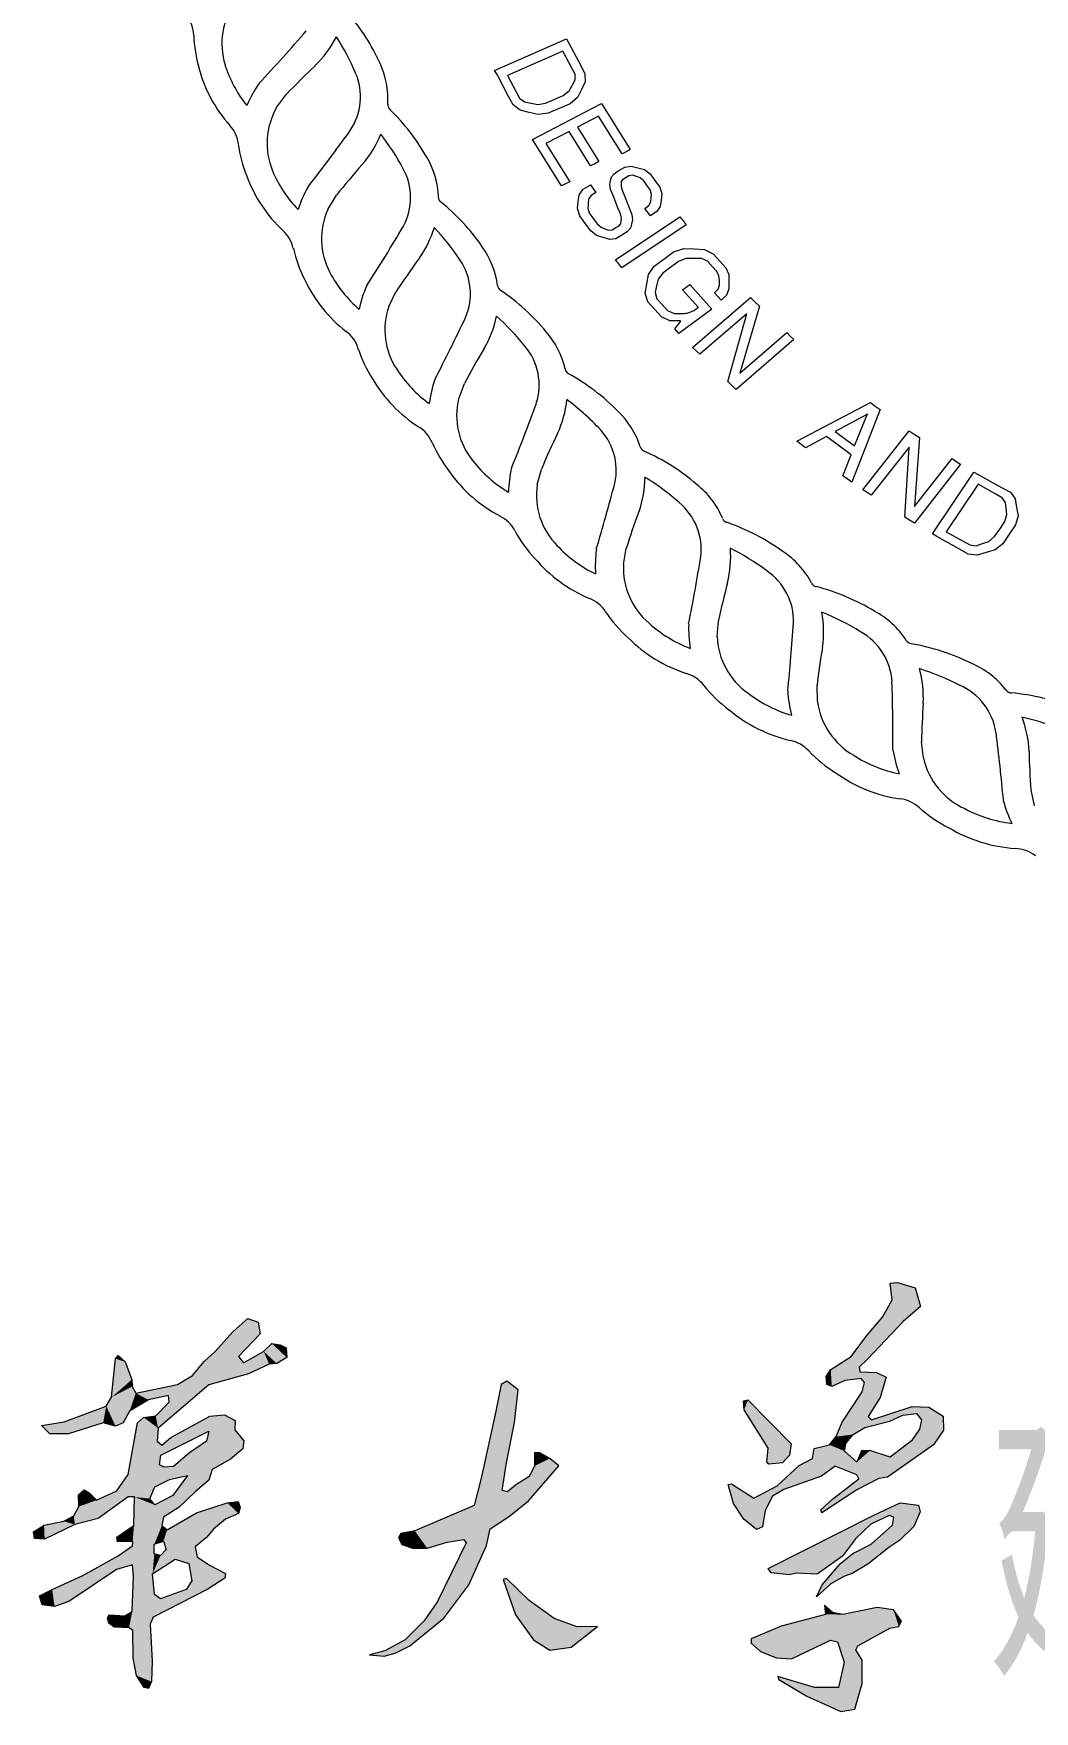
# Model space of a CAD drawing. Header units: millimetres. Extents: x 5 to 599, y 5 to 425.
# Drawn here: x 554.25 to 561.93, y 237.74 to 250.62 of the extents above; entities that cross this region are included whole.
import ezdxf

# ---------------------------------------------------------------- set-up
doc = ezdxf.new("R2010")
doc.units = ezdxf.units.MM
doc.linetypes.add('XKITLINE00', pattern=[0])
doc.layers.add('OtherObjectType', color=1, linetype='Continuous', lineweight=0)
doc.styles.add('SimHei', font='simhei.ttf')

# ---------------------------------------------------------------- blocks, each defined once
blk = doc.blocks.new('*A3')
at = {"layer": 'OtherObjectType'}
for points in [[(560.88, 241.03), (561.018, 240.99), (561.059, 240.845), (560.826, 241.025)], [(560.826, 241.025), (561.059, 240.845), (560.924, 240.73), (560.841, 240.896)], [(560.841, 240.896), (560.924, 240.73), (560.651, 240.441), (560.767, 240.764)], [(555.892, 240.755), (555.97, 240.726), (555.987, 240.635), (555.78, 240.655)], [(560.767, 240.764), (560.651, 240.441), (560.586, 240.38), (560.646, 240.622)], [(555.78, 240.655), (555.987, 240.635), (555.819, 240.461), (555.639, 240.498)], [(560.526, 240.461), (560.646, 240.622), (560.586, 240.38)], [(554.895, 240.47), (554.95, 240.421), (554.874, 240.445)], [(555.639, 240.498), (555.819, 240.461), (555.857, 240.412), (555.555, 240.423)], [(556.013, 240.501), (556.055, 240.403), (555.896, 240.33), (555.857, 240.412)], [(556.077, 240.561), (556.191, 240.453), (556.115, 240.407), (556.013, 240.501)], [(556.055, 240.403), (556.013, 240.501), (556.115, 240.407)], [(556.14, 240.552), (556.186, 240.528), (556.191, 240.453), (556.077, 240.561)], [(554.874, 240.445), (554.95, 240.421), (555.001, 240.285), (554.845, 240.149)], [(555.467, 240.315), (555.555, 240.423), (555.593, 240.244)], [(555.857, 240.412), (555.896, 240.33), (555.593, 240.244), (555.555, 240.423)], [(560.369, 240.361), (560.376, 240.232), (560.339, 240.246), (560.334, 240.308)], [(560.526, 240.461), (560.476, 240.278), (560.376, 240.232), (560.369, 240.361)], [(560.586, 240.38), (560.592, 240.343), (560.476, 240.278), (560.526, 240.461)], [(560.721, 240.339), (560.601, 240.293), (560.476, 240.278), (560.592, 240.343)], [(560.795, 240.303), (560.628, 240.263), (560.601, 240.293), (560.721, 240.339)], [(555.002, 240.231), (554.845, 240.149), (555.001, 240.285)], [(555.031, 240.18), (554.983, 240.042), (554.845, 240.149), (555.002, 240.231)], [(555.35, 240.246), (555.281, 240.162), (555.128, 240.129), (555.031, 240.18)], [(555.288, 240.111), (555.593, 240.244), (555.202, 239.911), (555.184, 240.006)], [(555.467, 240.315), (555.288, 240.111), (555.281, 240.162), (555.35, 240.246)], [(555.288, 240.111), (555.467, 240.315), (555.593, 240.244)], [(557.837, 240.248), (557.881, 240.272), (557.968, 240.205), (557.795, 240.041)], [(560.749, 240.147), (560.61, 240.191), (560.628, 240.263), (560.795, 240.303)], [(554.804, 240.081), (554.78, 239.952), (554.513, 239.868), (554.481, 239.961)], [(554.804, 240.081), (554.875, 239.928), (554.78, 239.952)], [(554.845, 240.149), (554.933, 239.952), (554.875, 239.928), (554.804, 240.081)], [(554.845, 240.149), (554.983, 240.042), (554.933, 239.952)], [(555.031, 240.18), (555.128, 240.129), (554.983, 240.042)], [(557.795, 240.041), (557.968, 240.205), (557.94, 239.955), (557.686, 239.537)], [(559.703, 240.051), (559.699, 240.121), (559.733, 240.13)], [(559.703, 240.051), (559.733, 240.13), (560.065, 239.79), (559.889, 239.759)], [(560.655, 240.001), (560.455, 239.957), (560.61, 240.191), (560.749, 240.147)], [(554.481, 239.961), (554.513, 239.868), (554.372, 239.868), (554.307, 239.933)], [(554.972, 239.555), (555.043, 239.953), (555.194, 239.812)], [(555.091, 239.994), (555.202, 239.911), (555.194, 239.812), (555.043, 239.953)], [(555.091, 239.994), (555.184, 240.006), (555.202, 239.911)], [(555.599, 240.004), (555.592, 239.889), (555.3, 239.84)], [(555.599, 240.004), (555.791, 239.899), (555.862, 239.815), (555.592, 239.889)], [(555.712, 240.013), (555.795, 239.97), (555.791, 239.899), (555.599, 240.004)], [(557.686, 239.537), (557.94, 239.955), (557.878, 239.644), (557.631, 239.318)], [(560.681, 239.975), (560.411, 239.847), (560.455, 239.957), (560.655, 240.001)], [(560.631, 239.916), (560.541, 239.863), (560.411, 239.847), (560.681, 239.975)], [(560.681, 239.975), (560.822, 239.965), (560.631, 239.916)], [(560.993, 240.079), (560.922, 240.012), (560.822, 239.965), (560.681, 239.975)], [(561.123, 240.074), (561.028, 240.024), (560.922, 240.012), (560.993, 240.079)], [(561.231, 240.004), (561.066, 239.976), (561.028, 240.024), (561.123, 240.074)], [(561.234, 239.895), (561.05, 239.905), (561.066, 239.976), (561.231, 240.004)], [(555.3, 239.84), (555.592, 239.889), (555.222, 239.704), (555.23, 239.78)], [(555.592, 239.889), (555.862, 239.815), (555.852, 239.753), (555.575, 239.811)], [(560.411, 239.847), (560.488, 239.798), (560.474, 239.736), (560.359, 239.783)], [(560.411, 239.847), (560.541, 239.863), (560.488, 239.798)], [(561.158, 239.783), (560.989, 239.815), (561.05, 239.905), (561.234, 239.895)], [(555.23, 239.78), (555.222, 239.704), (554.972, 239.555), (555.194, 239.812)], [(555.212, 239.631), (555.02, 239.383), (554.972, 239.555), (555.222, 239.704)], [(555.443, 239.721), (555.758, 239.674), (555.618, 239.595), (555.32, 239.617)], [(555.575, 239.811), (555.852, 239.753), (555.758, 239.674), (555.443, 239.721)], [(558.094, 239.722), (558.129, 239.724), (558.211, 239.679), (558.092, 239.619)], [(559.889, 239.759), (560.065, 239.79), (560.053, 239.705), (559.877, 239.652)], [(559.877, 239.652), (560.053, 239.705), (559.999, 239.644), (559.893, 239.634)], [(560.24, 239.755), (560.402, 239.62), (560.298, 239.544), (560.229, 239.679)], [(560.359, 239.783), (560.474, 239.736), (560.402, 239.62), (560.24, 239.755)], [(560.568, 239.65), (560.568, 239.554), (560.402, 239.62), (560.474, 239.736)], [(560.568, 239.65), (560.669, 239.739), (560.826, 239.689), (560.568, 239.554)], [(560.568, 239.65), (560.605, 239.738), (560.669, 239.739)], [(560.804, 239.534), (560.826, 239.689), (560.989, 239.815), (561.158, 239.783)], [(555.176, 239.462), (555.139, 239.37), (555.02, 239.383), (555.212, 239.631)], [(555.247, 239.612), (555.29, 239.518), (555.176, 239.462), (555.212, 239.631)], [(555.32, 239.617), (555.429, 239.548), (555.29, 239.518), (555.247, 239.612)], [(555.618, 239.595), (555.591, 239.513), (555.316, 239.395), (555.429, 239.548)], [(555.429, 239.548), (555.32, 239.617), (555.618, 239.595)], [(557.631, 239.318), (557.878, 239.644), (557.846, 239.434), (557.752, 239.139)], [(558.048, 239.354), (558.052, 239.539), (558.279, 239.623)], [(558.092, 239.619), (558.211, 239.679), (558.279, 239.623), (558.052, 239.539)], [(560.125, 239.624), (560.008, 239.441), (559.921, 239.388), (559.956, 239.468)], [(560.229, 239.679), (560.298, 239.544), (560.008, 239.441), (560.125, 239.624)], [(560.568, 239.554), (560.826, 239.689), (560.739, 239.525), (560.585, 239.522)], [(560.804, 239.534), (560.739, 239.525), (560.826, 239.689)], [(554.673, 239.414), (554.593, 239.309), (554.59, 239.399), (554.635, 239.438)], [(555.02, 239.383), (554.973, 239.385), (554.886, 239.431), (554.972, 239.555)], [(555.316, 239.395), (555.591, 239.513), (555.365, 239.305)], [(557.9, 239.235), (557.887, 239.423), (557.948, 239.473), (558.048, 239.354)], [(558.052, 239.539), (558.048, 239.354), (557.948, 239.473)], [(559.581, 239.479), (559.606, 239.484), (559.777, 239.373), (559.622, 239.334)], [(559.956, 239.468), (559.921, 239.388), (559.865, 239.28), (559.777, 239.373)], [(560.382, 239.366), (560.569, 239.439), (560.299, 239.26), (560.293, 239.285)], [(560.585, 239.522), (560.739, 239.525), (560.569, 239.439), (560.382, 239.366)], [(554.593, 239.309), (554.743, 239.218), (554.563, 239.172), (554.554, 239.238)], [(554.673, 239.414), (554.728, 239.358), (554.593, 239.309)], [(554.728, 239.358), (554.973, 239.385), (554.743, 239.218), (554.593, 239.309)], [(554.728, 239.358), (554.886, 239.431), (554.973, 239.385)], [(555.176, 239.323), (555.245, 239.229), (555.017, 239.163), (555.02, 239.383)], [(555.139, 239.37), (555.176, 239.323), (555.02, 239.383)], [(555.316, 239.395), (555.365, 239.305), (555.245, 239.229), (555.176, 239.323)], [(555.721, 239.212), (555.498, 239.261), (555.733, 239.339), (555.821, 239.255)], [(555.821, 239.255), (555.733, 239.339), (555.817, 239.349), (555.833, 239.303)], [(557.631, 239.318), (557.422, 239.037), (557.27, 238.989), (557.174, 239.122)], [(557.752, 239.139), (557.551, 239.057), (557.422, 239.037), (557.631, 239.318)], [(557.752, 239.139), (557.846, 239.434), (557.887, 239.423), (557.9, 239.235)], [(559.622, 239.334), (559.777, 239.373), (559.865, 239.28), (559.7, 239.213)], [(560.676, 239.173), (560.705, 239.247), (560.901, 239.338), (560.816, 239.24)], [(560.816, 239.24), (560.901, 239.338), (561.043, 239.32), (560.854, 239.228)], [(560.854, 239.228), (561.043, 239.32), (561.056, 239.27)], [(554.479, 239.196), (554.563, 239.172), (554.331, 239.06), (554.326, 239.167)], [(554.479, 239.196), (554.554, 239.238), (554.563, 239.172)], [(555.245, 239.229), (555.232, 239.165), (555.007, 239.041), (555.017, 239.163)], [(555.629, 239.137), (555.271, 239.131), (555.498, 239.261), (555.721, 239.212)], [(559.7, 239.213), (559.865, 239.28), (559.844, 239.154), (559.799, 239.133)], [(560.558, 239.062), (559.888, 238.834), (560.705, 239.247), (560.676, 239.173)], [(560.854, 239.228), (561.007, 239.155), (560.899, 239.05), (560.842, 239.166)], [(560.854, 239.228), (561.056, 239.27), (561.007, 239.155)], [(554.326, 239.167), (554.331, 239.06), (554.252, 239.063), (554.246, 239.114)], [(555.017, 239.163), (555.007, 239.041), (554.89, 239.038), (554.886, 239.074)], [(555.232, 239.165), (555.173, 239.02), (555.005, 239.008), (555.007, 239.041)], [(555.271, 239.131), (555.244, 239.044), (555.173, 239.02), (555.232, 239.165)], [(555.575, 239.072), (555.244, 239.044), (555.271, 239.131), (555.629, 239.137)], [(555.487, 238.999), (555.263, 238.98), (555.244, 239.044), (555.575, 239.072)], [(557.049, 239.071), (557.067, 239.103), (557.174, 239.122), (557.075, 239.018)], [(557.164, 238.986), (557.075, 239.018), (557.174, 239.122)], [(557.174, 239.122), (557.27, 238.989), (557.164, 238.986)], [(557.724, 239.01), (557.568, 239.032), (557.551, 239.057), (557.752, 239.139)], [(560.458, 238.928), (559.911, 238.801), (559.888, 238.834), (560.558, 239.062)], [(560.842, 239.166), (560.899, 239.05), (560.814, 238.996), (560.678, 239.021)], [(554.895, 238.93), (554.882, 238.826), (554.517, 238.579), (554.625, 238.78)], [(555.005, 239.008), (555.005, 238.861), (554.882, 238.826), (554.895, 238.93)], [(555.173, 239.02), (555.173, 238.946), (555.005, 238.861), (555.005, 239.008)], [(555.16, 238.793), (555.013, 238.774), (555.005, 238.861), (555.173, 238.946)], [(555.16, 238.793), (555.173, 238.946), (555.221, 238.933)], [(555.221, 238.933), (555.333, 238.905), (555.16, 238.793)], [(555.503, 238.924), (555.221, 238.933), (555.263, 238.98), (555.487, 238.999)], [(555.503, 238.924), (555.333, 238.905), (555.221, 238.933)], [(555.503, 238.924), (555.596, 238.86), (555.439, 238.873), (555.333, 238.905)], [(557.59, 238.708), (557.347, 238.58), (557.568, 239.032), (557.724, 239.01)], [(560.104, 238.797), (560.049, 238.786), (559.911, 238.801), (560.458, 238.928)], [(560.104, 238.797), (560.458, 238.928), (560.263, 238.791)], [(560.537, 238.948), (560.473, 238.774), (560.37, 238.716), (560.441, 238.87)], [(560.537, 238.948), (560.532, 238.794), (560.473, 238.774)], [(560.678, 239.021), (560.653, 238.867), (560.532, 238.794), (560.537, 238.948)], [(560.678, 239.021), (560.814, 238.996), (560.653, 238.867)], [(555.175, 238.633), (555.004, 238.503), (555.013, 238.774), (555.16, 238.793)], [(555.596, 238.86), (555.585, 238.674), (555.461, 238.738), (555.439, 238.873)], [(555.721, 238.795), (555.715, 238.76), (555.585, 238.674), (555.596, 238.86)], [(560.441, 238.87), (560.37, 238.716), (560.259, 238.617), (560.302, 238.708)], [(554.389, 238.672), (554.407, 238.541), (554.311, 238.555), (554.291, 238.623)], [(554.625, 238.78), (554.517, 238.579), (554.407, 238.541), (554.389, 238.672)], [(555.461, 238.738), (555.585, 238.674), (555.164, 238.459), (555.417, 238.672)], [(555.221, 238.6), (555.417, 238.672), (555.164, 238.459)], [(557.396, 238.451), (557.245, 238.431), (557.347, 238.58), (557.59, 238.708)], [(557.853, 238.749), (557.879, 238.756), (558.051, 238.589), (557.947, 238.477)], [(555.221, 238.6), (555.164, 238.459), (555.004, 238.503), (555.175, 238.633)], [(557.947, 238.477), (558.051, 238.589), (558.244, 238.449), (558.086, 238.285)], [(560.32, 238.55), (560.381, 238.497), (560.329, 238.481)], [(560.725, 238.535), (560.822, 238.375), (560.576, 238.24), (560.462, 238.48)], [(560.851, 238.516), (560.891, 238.389), (560.822, 238.375), (560.725, 238.535)], [(554.948, 238.469), (554.824, 238.415), (554.813, 238.452), (554.829, 238.478)], [(554.948, 238.469), (554.866, 238.382), (554.824, 238.415)], [(555.004, 238.503), (554.979, 238.378), (554.866, 238.382), (554.948, 238.469)], [(555.164, 238.459), (555.142, 238.405), (554.979, 238.378), (555.004, 238.503)], [(557.135, 238.24), (557.1, 238.287), (557.245, 238.431), (557.396, 238.451)], [(558.086, 238.285), (558.244, 238.449), (558.421, 238.386), (558.21, 238.207)], [(560.329, 238.481), (560.366, 238.283), (560.068, 238.14), (559.988, 238.392)], [(560.381, 238.497), (560.462, 238.48), (560.329, 238.481)], [(560.462, 238.48), (560.421, 238.271), (560.366, 238.283), (560.329, 238.481)], [(560.462, 238.48), (560.576, 238.24), (560.56, 238.21), (560.421, 238.271)], [(560.851, 238.516), (560.911, 238.428), (560.891, 238.389)], [(555.009, 238.357), (554.979, 238.378), (555.142, 238.405)], [(555.009, 238.357), (555.142, 238.405), (555.156, 238.121), (555.01, 238.144)], [(557.023, 238.184), (556.943, 238.201), (557.1, 238.287), (557.135, 238.24)], [(558.21, 238.207), (558.421, 238.386), (558.577, 238.388), (558.374, 238.229)], [(559.988, 238.392), (560.068, 238.14), (559.952, 238.147), (559.758, 238.294)], [(559.758, 238.294), (559.952, 238.147), (559.828, 238.197), (559.758, 238.259)], [(556.938, 238.161), (556.827, 238.17), (556.943, 238.201), (557.023, 238.184)], [(560.421, 238.271), (560.56, 238.21), (560.609, 238.13), (560.472, 238.115)], [(555.01, 238.144), (555.156, 238.121), (555.151, 237.965), (555.037, 238.011)], [(560.472, 238.115), (560.609, 238.13), (560.611, 237.95), (560.428, 237.919)], [(555.037, 238.011), (555.151, 237.965), (555.128, 237.911), (555.094, 237.919)], [(560.243, 237.919), (560.185, 237.852), (559.97, 237.98), (559.961, 238.003)], [(560.428, 237.919), (560.445, 237.736), (560.185, 237.852), (560.243, 237.919)], [(560.428, 237.919), (560.611, 237.95), (560.553, 237.753), (560.445, 237.736)]]:
    blk.add_hatch(color=1, dxfattribs=at).paths.add_polyline_path(points, flags=17)
at = {"layer": 'OtherObjectType', "color": 6, "linetype": 'XKITLINE00', "lineweight": 0}
for p, q in [((557.787, 250.34), (558.338, 250.583)), ((558.338, 250.583), (558.338, 250.583)), ((558.338, 250.583), (558.356, 250.549)), ((558.338, 250.583), (558.338, 250.583)), ((558.356, 250.549), (558.356, 250.549)), ((558.356, 250.549), (558.356, 250.549)), ((558.356, 250.549), (558.448, 250.377)), ((558.31, 250.487), (557.887, 250.3)), ((558.379, 250.357), (558.31, 250.487)), ((558.31, 250.487), (558.31, 250.487)), ((558.31, 250.487), (558.31, 250.487)), ((557.806, 250.307), (557.787, 250.34)), ((557.787, 250.34), (557.787, 250.34)), ((557.787, 250.34), (557.787, 250.34)), ((557.894, 250.14), (557.806, 250.307)), ((557.806, 250.307), (557.806, 250.307)), ((557.806, 250.307), (557.806, 250.307)), ((557.887, 250.3), (557.887, 250.3)), ((557.887, 250.3), (557.953, 250.176)), ((557.887, 250.3), (557.887, 250.3)), ((558.405, 250.31), (558.379, 250.357)), ((558.379, 250.357), (558.379, 250.357)), ((558.382, 250.224), (558.405, 250.266)), ((558.405, 250.266), (558.405, 250.31)), ((558.448, 250.377), (558.448, 250.377)), ((558.448, 250.377), (558.481, 250.313)), ((558.481, 250.313), (558.483, 250.251)), ((556.112, 250.054), (556.188, 250.157)), ((557.929, 250.074), (557.894, 250.14)), ((557.894, 250.14), (557.894, 250.14)), ((557.953, 250.176), (557.953, 250.176)), ((557.953, 250.176), (557.979, 250.127)), ((558.245, 250.117), (558.313, 250.147)), ((558.313, 250.147), (558.359, 250.182)), ((558.359, 250.182), (558.382, 250.224)), ((558.424, 250.132), (558.367, 250.084)), ((558.453, 250.192), (558.424, 250.132)), ((558.483, 250.251), (558.453, 250.192)), ((557.982, 250.033), (557.929, 250.074)), ((557.979, 250.127), (558.017, 250.098)), ((558.051, 250.016), (557.982, 250.033)), ((558.017, 250.098), (558.068, 250.088)), ((558.122, 250), (558.051, 250.016)), ((558.068, 250.088), (558.119, 250.077)), ((558.077, 249.81), (558.608, 250.086)), ((558.119, 250.077), (558.178, 250.087)), ((558.199, 250.01), (558.122, 250)), ((558.178, 250.087), (558.245, 250.117)), ((558.283, 250.047), (558.199, 250.01)), ((558.367, 250.084), (558.283, 250.047)), ((558.608, 250.086), (558.829, 249.732)), ((558.585, 249.987), (558.423, 249.903)), ((558.423, 249.903), (558.588, 249.639)), ((558.766, 249.699), (558.585, 249.987)), ((558.3, 249.452), (558.077, 249.81)), ((558.36, 249.87), (558.181, 249.777)), ((558.181, 249.777), (558.364, 249.485)), ((558.524, 249.606), (558.36, 249.87)), ((558.556, 249.623), (558.524, 249.606)), ((558.588, 249.639), (558.556, 249.623)), ((558.797, 249.715), (558.766, 249.699)), ((558.829, 249.732), (558.797, 249.715)), ((558.671, 249.464), (558.678, 249.493)), ((558.678, 249.493), (558.684, 249.522)), ((558.684, 249.522), (558.704, 249.546)), ((558.704, 249.546), (558.737, 249.567)), ((558.737, 249.567), (558.786, 249.596)), ((558.77, 249.5), (558.76, 249.486)), ((558.79, 249.512), (558.77, 249.5)), ((558.786, 249.596), (558.836, 249.604)), ((558.819, 249.53), (558.79, 249.512)), ((558.847, 249.534), (558.819, 249.53)), ((558.836, 249.604), (558.886, 249.591)), ((558.876, 249.524), (558.847, 249.534)), ((558.904, 249.515), (558.876, 249.524)), ((558.886, 249.591), (558.937, 249.578)), ((558.931, 249.493), (558.904, 249.515)), ((558.957, 249.458), (558.931, 249.493)), ((558.937, 249.578), (558.981, 249.546)), ((558.981, 249.546), (559.018, 249.494)), ((559.018, 249.494), (559.056, 249.442)), ((556.506, 249.272), (556.572, 249.381)), ((558.332, 249.468), (558.3, 249.452)), ((558.364, 249.485), (558.332, 249.468)), ((558.429, 249.333), (558.436, 249.385)), ((558.436, 249.385), (558.466, 249.427)), ((558.466, 249.427), (558.52, 249.459)), ((558.529, 249.38), (558.509, 249.351)), ((558.52, 249.459), (558.523, 249.461)), ((558.52, 249.459), (558.52, 249.459)), ((558.523, 249.461), (558.523, 249.461)), ((558.523, 249.461), (558.523, 249.461)), ((558.523, 249.461), (558.565, 249.403)), ((558.565, 249.403), (558.529, 249.38)), ((558.565, 249.403), (558.565, 249.403)), ((558.678, 249.426), (558.671, 249.464)), ((558.697, 249.378), (558.678, 249.426)), ((558.734, 249.284), (558.697, 249.378)), ((558.697, 249.378), (558.697, 249.378)), ((558.759, 249.468), (558.758, 249.449)), ((558.758, 249.449), (558.767, 249.419)), ((558.76, 249.486), (558.759, 249.468)), ((558.767, 249.419), (558.784, 249.376)), ((558.784, 249.376), (558.784, 249.376)), ((558.784, 249.376), (558.821, 249.283)), ((558.982, 249.423), (558.957, 249.458)), ((558.993, 249.39), (558.982, 249.423)), ((558.987, 249.329), (558.99, 249.36)), ((558.99, 249.36), (558.993, 249.39)), ((559.056, 249.442), (559.071, 249.392)), ((559.071, 249.392), (559.066, 249.343)), ((558.423, 249.28), (558.429, 249.333)), ((558.442, 249.223), (558.423, 249.28)), ((558.506, 249.315), (558.503, 249.279)), ((558.503, 249.279), (558.516, 249.241)), ((558.509, 249.351), (558.506, 249.315)), ((558.516, 249.241), (558.547, 249.199)), ((558.753, 249.239), (558.734, 249.284)), ((558.734, 249.284), (558.734, 249.284)), ((558.761, 249.205), (558.753, 249.239)), ((558.821, 249.283), (558.821, 249.283)), ((558.821, 249.283), (558.841, 249.232)), ((558.841, 249.232), (558.847, 249.191)), ((558.941, 249.28), (558.971, 249.302)), ((558.983, 249.222), (558.941, 249.28)), ((558.941, 249.28), (558.941, 249.28)), ((558.971, 249.302), (558.987, 249.329)), ((559.032, 249.255), (558.983, 249.222)), ((559.059, 249.295), (559.032, 249.255)), ((559.066, 249.343), (559.059, 249.295)), ((558.486, 249.162), (558.442, 249.223)), ((558.525, 249.108), (558.486, 249.162)), ((558.57, 249.072), (558.525, 249.108)), ((558.547, 249.199), (558.575, 249.16)), ((558.575, 249.16), (558.604, 249.135)), ((558.604, 249.135), (558.633, 249.124)), ((558.633, 249.124), (558.662, 249.113)), ((558.662, 249.113), (558.69, 249.116)), ((558.69, 249.116), (558.719, 249.133)), ((558.716, 248.885), (559.21, 249.214)), ((558.719, 249.133), (558.743, 249.147)), ((558.743, 249.147), (558.757, 249.165)), ((558.757, 249.165), (558.759, 249.185)), ((558.759, 249.185), (558.761, 249.205)), ((559.259, 249.153), (558.765, 248.824)), ((558.83, 249.127), (558.806, 249.099)), ((558.839, 249.159), (558.83, 249.127)), ((558.847, 249.191), (558.839, 249.159)), ((558.983, 249.222), (558.983, 249.222)), ((559.21, 249.214), (559.234, 249.184)), ((559.234, 249.184), (559.259, 249.153)), ((558.621, 249.057), (558.57, 249.072)), ((558.671, 249.041), (558.621, 249.057)), ((558.719, 249.047), (558.671, 249.041)), ((558.765, 249.075), (558.719, 249.047)), ((558.806, 249.099), (558.765, 249.075)), ((558.741, 248.855), (558.716, 248.885)), ((558.765, 248.824), (558.741, 248.855)), ((559.012, 248.835), (559.087, 248.89)), ((559.087, 248.89), (559.162, 248.946)), ((559.198, 248.872), (559.14, 248.829)), ((559.162, 248.946), (559.239, 248.972)), ((559.256, 248.894), (559.198, 248.872)), ((559.239, 248.972), (559.319, 248.968)), ((559.315, 248.894), (559.256, 248.894)), ((559.375, 248.895), (559.315, 248.894)), ((559.319, 248.968), (559.398, 248.964)), ((559.423, 248.874), (559.375, 248.895)), ((559.398, 248.964), (559.466, 248.932)), ((559.461, 248.832), (559.423, 248.874)), ((559.466, 248.932), (559.52, 248.871)), ((559.52, 248.871), (559.563, 248.823)), ((558.956, 248.7), (558.969, 248.771)), ((558.969, 248.771), (559.012, 248.835)), ((559.042, 248.735), (559.03, 248.685)), ((559.078, 248.783), (559.042, 248.735)), ((559.14, 248.829), (559.078, 248.783)), ((559.493, 248.796), (559.461, 248.832)), ((559.51, 248.761), (559.493, 248.796)), ((559.513, 248.726), (559.51, 248.761)), ((559.515, 248.691), (559.513, 248.726)), ((559.563, 248.823), (559.585, 248.772)), ((559.585, 248.772), (559.586, 248.716)), ((559.586, 248.716), (559.587, 248.661)), ((556.974, 248.525), (557.029, 248.639)), ((558.943, 248.629), (558.956, 248.7)), ((558.963, 248.563), (558.943, 248.629)), ((559.03, 248.685), (559.019, 248.634)), ((559.019, 248.634), (559.034, 248.586)), ((559.034, 248.586), (559.075, 248.541)), ((559.231, 248.655), (559.285, 248.695)), ((559.352, 248.519), (559.231, 248.655)), ((559.231, 248.655), (559.231, 248.655)), ((559.231, 248.655), (559.231, 248.655)), ((559.285, 248.695), (559.285, 248.695)), ((559.285, 248.695), (559.285, 248.695)), ((559.285, 248.695), (559.454, 248.506)), ((559.308, 248.211), (559.752, 248.595)), ((559.477, 248.63), (559.504, 248.659)), ((559.528, 248.574), (559.477, 248.63)), ((559.477, 248.63), (559.477, 248.63)), ((559.504, 248.659), (559.515, 248.691)), ((559.568, 248.613), (559.528, 248.574)), ((559.587, 248.661), (559.568, 248.613)), ((559.752, 248.595), (559.786, 248.562)), ((559.017, 248.504), (558.963, 248.563)), ((559.069, 248.446), (559.017, 248.504)), ((559.075, 248.541), (559.115, 248.496)), ((559.115, 248.496), (559.165, 248.473)), ((559.165, 248.473), (559.225, 248.472)), ((559.454, 248.506), (559.203, 248.32)), ((559.225, 248.472), (559.234, 248.472)), ((559.234, 248.472), (559.244, 248.473)), ((559.244, 248.473), (559.253, 248.474)), ((559.253, 248.474), (559.266, 248.475)), ((559.266, 248.475), (559.281, 248.48)), ((559.281, 248.48), (559.299, 248.488)), ((559.299, 248.488), (559.317, 248.496)), ((559.317, 248.496), (559.333, 248.505)), ((559.333, 248.505), (559.346, 248.515)), ((559.346, 248.515), (559.352, 248.519)), ((559.346, 248.515), (559.346, 248.515)), ((559.352, 248.519), (559.352, 248.519)), ((559.352, 248.519), (559.352, 248.519)), ((559.725, 248.471), (559.363, 248.159)), ((559.454, 248.506), (559.454, 248.506)), ((559.454, 248.506), (559.454, 248.506)), ((559.528, 248.574), (559.528, 248.574)), ((559.579, 247.95), (559.725, 248.471)), ((559.821, 248.529), (559.67, 248.014)), ((559.786, 248.562), (559.821, 248.529)), ((559.133, 248.416), (559.069, 248.446)), ((559.211, 248.415), (559.133, 248.416)), ((559.171, 248.356), (559.218, 248.414)), ((559.203, 248.32), (559.171, 248.356)), ((559.171, 248.356), (559.171, 248.356)), ((559.171, 248.356), (559.171, 248.356)), ((559.218, 248.414), (559.211, 248.415)), ((559.211, 248.415), (559.211, 248.415)), ((559.218, 248.414), (559.218, 248.414)), ((559.218, 248.414), (559.218, 248.414)), ((559.203, 248.32), (559.203, 248.32)), ((559.203, 248.32), (559.203, 248.32)), ((559.335, 248.185), (559.308, 248.211)), ((560.086, 248.273), (559.641, 247.89)), ((559.67, 248.014), (560.031, 248.326)), ((560.031, 248.326), (560.058, 248.299)), ((560.058, 248.299), (560.086, 248.273)), ((559.363, 248.159), (559.335, 248.185)), ((559.61, 247.92), (559.579, 247.95)), ((557.511, 247.818), (557.555, 247.936)), ((559.641, 247.89), (559.61, 247.92)), ((560.108, 247.491), (560.674, 247.789)), ((560.651, 247.7), (560.403, 247.566)), ((560.748, 247.734), (560.53, 247.176)), ((560.552, 247.455), (560.651, 247.701)), ((560.651, 247.701), (560.651, 247.7)), ((560.674, 247.789), (560.711, 247.762)), ((560.711, 247.762), (560.748, 247.734)), ((560.403, 247.566), (560.552, 247.455)), ((560.615, 247.118), (560.97, 247.572)), ((560.97, 247.572), (561.01, 247.546)), ((560.142, 247.466), (560.108, 247.491)), ((560.174, 247.442), (560.142, 247.466)), ((560.337, 247.529), (560.174, 247.442)), ((560.525, 247.388), (560.337, 247.529)), ((560.97, 247.446), (560.68, 247.076)), ((560.937, 246.909), (560.97, 247.446)), ((561.01, 247.546), (561.051, 247.52)), ((561.051, 247.52), (561.012, 246.989)), ((560.461, 247.227), (560.525, 247.388)), ((561.365, 247.316), (561.011, 246.861)), ((561.012, 246.989), (561.3, 247.358)), ((561.3, 247.358), (561.333, 247.337)), ((561.333, 247.337), (561.365, 247.316)), ((558.113, 247.157), (558.146, 247.277)), ((560.495, 247.202), (560.461, 247.227)), ((560.53, 247.176), (560.495, 247.202)), ((561.149, 246.779), (561.467, 247.255)), ((561.467, 247.255), (561.467, 247.255)), ((561.467, 247.255), (561.502, 247.236)), ((561.467, 247.255), (561.467, 247.255)), ((561.502, 247.236), (561.502, 247.236)), ((561.502, 247.236), (561.502, 247.236)), ((561.502, 247.236), (561.681, 247.136)), ((560.648, 247.097), (560.615, 247.118)), ((560.68, 247.076), (560.648, 247.097)), ((561.501, 247.161), (561.256, 246.795)), ((561.636, 247.086), (561.501, 247.161)), ((561.501, 247.161), (561.501, 247.161)), ((561.501, 247.161), (561.501, 247.161)), ((561.685, 247.058), (561.636, 247.086)), ((561.636, 247.086), (561.636, 247.086)), ((561.681, 247.136), (561.681, 247.136)), ((561.681, 247.136), (561.748, 247.099)), ((561.712, 247.022), (561.685, 247.058)), ((561.748, 247.099), (561.786, 247.048)), ((561.786, 247.048), (561.796, 246.983)), ((561.705, 246.876), (561.722, 246.928)), ((561.717, 246.975), (561.712, 247.022)), ((561.722, 246.928), (561.717, 246.975)), ((561.807, 246.919), (561.787, 246.85)), ((561.796, 246.983), (561.807, 246.919)), ((560.974, 246.885), (560.937, 246.909)), ((561.011, 246.861), (560.974, 246.885)), ((561.256, 246.795), (561.256, 246.795)), ((561.256, 246.795), (561.385, 246.723)), ((561.256, 246.795), (561.256, 246.795)), ((561.627, 246.759), (561.666, 246.817)), ((561.666, 246.817), (561.705, 246.876)), ((561.787, 246.85), (561.739, 246.777)), ((558.777, 246.546), (558.798, 246.668)), ((561.183, 246.76), (561.149, 246.779)), ((561.149, 246.779), (561.149, 246.779)), ((561.149, 246.779), (561.149, 246.779)), ((561.357, 246.663), (561.183, 246.76)), ((561.183, 246.76), (561.183, 246.76)), ((561.183, 246.76), (561.183, 246.76)), ((561.425, 246.625), (561.357, 246.663)), ((561.357, 246.663), (561.357, 246.663)), ((561.385, 246.723), (561.385, 246.723)), ((561.385, 246.723), (561.436, 246.695)), ((561.436, 246.695), (561.486, 246.689)), ((561.486, 246.689), (561.534, 246.705)), ((561.534, 246.705), (561.583, 246.722)), ((561.632, 246.658), (561.563, 246.637)), ((561.583, 246.722), (561.627, 246.759)), ((561.69, 246.704), (561.632, 246.658)), ((561.739, 246.777), (561.69, 246.704)), ((561.494, 246.616), (561.425, 246.625)), ((561.563, 246.637), (561.494, 246.616)), ((559.496, 245.989), (559.506, 246.113)), ((560.266, 245.493), (560.264, 245.617)), ((561.08, 245.059), (561.066, 245.183)), ((561.933, 244.692), (561.907, 244.814))]:
    blk.add_line(p, q, dxfattribs=at)
at = {"layer": 'OtherObjectType', "color": 1, "linetype": 'XKITLINE00', "lineweight": 0}
for p, q in [((560.826, 241.025), (560.88, 241.03)), ((560.841, 240.896), (560.826, 241.025)), ((560.88, 241.03), (561.018, 240.99)), ((561.018, 240.99), (561.059, 240.845)), ((560.767, 240.764), (560.841, 240.896)), ((555.78, 240.655), (555.892, 240.755)), ((555.892, 240.755), (555.97, 240.726)), ((555.97, 240.726), (555.987, 240.635)), ((560.646, 240.622), (560.767, 240.764)), ((560.924, 240.73), (560.651, 240.441)), ((561.059, 240.845), (560.924, 240.73)), ((555.639, 240.498), (555.78, 240.655)), ((555.987, 240.635), (555.819, 240.461)), ((560.526, 240.461), (560.646, 240.622)), ((554.874, 240.445), (554.895, 240.47)), ((554.895, 240.47), (554.95, 240.421)), ((555.555, 240.423), (555.639, 240.498)), ((555.857, 240.412), (556.013, 240.501)), ((556.013, 240.501), (556.077, 240.561)), ((556.077, 240.561), (556.14, 240.552)), ((556.14, 240.552), (556.186, 240.528)), ((556.186, 240.528), (556.191, 240.453)), ((554.845, 240.149), (554.874, 240.445)), ((554.95, 240.421), (555.001, 240.285)), ((555.467, 240.315), (555.555, 240.423)), ((555.819, 240.461), (555.857, 240.412)), ((556.055, 240.403), (555.896, 240.33)), ((556.115, 240.407), (556.055, 240.403)), ((556.191, 240.453), (556.115, 240.407)), ((560.334, 240.308), (560.369, 240.361)), ((560.369, 240.361), (560.526, 240.461)), ((560.651, 240.441), (560.586, 240.38)), ((560.586, 240.38), (560.592, 240.343)), ((560.592, 240.343), (560.721, 240.339)), ((560.721, 240.339), (560.795, 240.303)), ((555.001, 240.285), (555.002, 240.231)), ((555.002, 240.231), (555.031, 240.18)), ((555.031, 240.18), (555.35, 240.246)), ((555.593, 240.244), (555.202, 239.911)), ((555.35, 240.246), (555.467, 240.315)), ((555.896, 240.33), (555.593, 240.244)), ((557.837, 240.248), (557.795, 240.041)), ((557.881, 240.272), (557.837, 240.248)), ((557.968, 240.205), (557.881, 240.272)), ((560.339, 240.246), (560.334, 240.308)), ((560.376, 240.232), (560.339, 240.246)), ((560.476, 240.278), (560.376, 240.232)), ((560.601, 240.293), (560.476, 240.278)), ((560.628, 240.263), (560.601, 240.293)), ((560.61, 240.191), (560.628, 240.263)), ((560.795, 240.303), (560.749, 240.147)), ((554.481, 239.961), (554.804, 240.081)), ((554.804, 240.081), (554.845, 240.149)), ((555.128, 240.129), (554.983, 240.042)), ((555.281, 240.162), (555.128, 240.129)), ((555.184, 240.006), (555.288, 240.111)), ((555.288, 240.111), (555.281, 240.162)), ((557.94, 239.955), (557.968, 240.205)), ((559.699, 240.121), (559.733, 240.13)), ((559.703, 240.051), (559.699, 240.121)), ((559.733, 240.13), (560.065, 239.79)), ((560.455, 239.957), (560.61, 240.191)), ((560.749, 240.147), (560.655, 240.001)), ((554.307, 239.933), (554.481, 239.961)), ((554.78, 239.952), (554.513, 239.868)), ((554.875, 239.928), (554.78, 239.952)), ((554.933, 239.952), (554.875, 239.928)), ((554.983, 240.042), (554.933, 239.952)), ((554.972, 239.555), (555.043, 239.953)), ((555.043, 239.953), (555.091, 239.994)), ((555.091, 239.994), (555.184, 240.006)), ((555.3, 239.84), (555.599, 240.004)), ((555.599, 240.004), (555.712, 240.013)), ((555.712, 240.013), (555.795, 239.97)), ((555.795, 239.97), (555.791, 239.899)), ((557.795, 240.041), (557.686, 239.537)), ((557.878, 239.644), (557.94, 239.955)), ((559.889, 239.759), (559.703, 240.051)), ((560.411, 239.847), (560.455, 239.957)), ((560.631, 239.916), (560.822, 239.965)), ((560.655, 240.001), (560.681, 239.975)), ((560.681, 239.975), (560.993, 240.079)), ((560.822, 239.965), (560.922, 240.012)), ((560.922, 240.012), (561.028, 240.024)), ((560.993, 240.079), (561.123, 240.074)), ((561.028, 240.024), (561.066, 239.976)), ((561.066, 239.976), (561.05, 239.905)), ((561.123, 240.074), (561.231, 240.004)), ((561.231, 240.004), (561.234, 239.895)), ((554.372, 239.868), (554.307, 239.933)), ((554.513, 239.868), (554.372, 239.868)), ((555.202, 239.911), (555.194, 239.812)), ((555.222, 239.704), (555.592, 239.889)), ((555.23, 239.78), (555.3, 239.84)), ((555.592, 239.889), (555.575, 239.811)), ((555.791, 239.899), (555.862, 239.815)), ((560.359, 239.783), (560.411, 239.847)), ((560.488, 239.798), (560.541, 239.863)), ((560.541, 239.863), (560.631, 239.916)), ((561.05, 239.905), (560.989, 239.815)), ((561.234, 239.895), (561.158, 239.783)), ((555.194, 239.812), (555.23, 239.78)), ((555.212, 239.631), (555.222, 239.704)), ((555.443, 239.721), (555.32, 239.617)), ((555.575, 239.811), (555.443, 239.721)), ((555.852, 239.753), (555.758, 239.674)), ((555.862, 239.815), (555.852, 239.753)), ((558.094, 239.722), (558.092, 239.619)), ((558.129, 239.724), (558.094, 239.722)), ((558.211, 239.679), (558.129, 239.724)), ((559.877, 239.652), (559.889, 239.759)), ((560.053, 239.705), (559.999, 239.644)), ((560.065, 239.79), (560.053, 239.705)), ((560.229, 239.679), (560.24, 239.755)), ((560.24, 239.755), (560.359, 239.783)), ((560.474, 239.736), (560.488, 239.798)), ((560.568, 239.65), (560.474, 239.736)), ((560.605, 239.738), (560.568, 239.65)), ((560.669, 239.739), (560.605, 239.738)), ((560.826, 239.689), (560.669, 239.739)), ((561.158, 239.783), (560.804, 239.534)), ((560.989, 239.815), (560.826, 239.689)), ((555.247, 239.612), (555.212, 239.631)), ((555.32, 239.617), (555.247, 239.612)), ((555.618, 239.595), (555.591, 239.513)), ((555.758, 239.674), (555.618, 239.595)), ((557.846, 239.434), (557.878, 239.644)), ((558.048, 239.354), (558.279, 239.623)), ((558.092, 239.619), (558.052, 239.539)), ((558.279, 239.623), (558.211, 239.679)), ((559.893, 239.634), (559.877, 239.652)), ((559.999, 239.644), (559.893, 239.634)), ((559.956, 239.468), (560.125, 239.624)), ((560.125, 239.624), (560.229, 239.679)), ((560.402, 239.62), (560.298, 239.544)), ((560.568, 239.554), (560.402, 239.62)), ((554.59, 239.399), (554.635, 239.438)), ((554.635, 239.438), (554.673, 239.414)), ((554.886, 239.431), (554.972, 239.555)), ((555.139, 239.37), (555.176, 239.462)), ((555.176, 239.462), (555.29, 239.518)), ((555.29, 239.518), (555.429, 239.548)), ((555.429, 239.548), (555.316, 239.395)), ((555.591, 239.513), (555.489, 239.425)), ((557.686, 239.537), (557.631, 239.318)), ((557.948, 239.473), (557.887, 239.423)), ((558.052, 239.539), (557.948, 239.473)), ((559.581, 239.479), (559.606, 239.484)), ((559.622, 239.334), (559.581, 239.479)), ((559.606, 239.484), (559.777, 239.373)), ((559.777, 239.373), (559.956, 239.468)), ((560.008, 239.441), (559.921, 239.388)), ((560.298, 239.544), (560.008, 239.441)), ((560.569, 239.439), (560.299, 239.26)), ((560.382, 239.366), (560.585, 239.522)), ((560.585, 239.522), (560.568, 239.554)), ((560.739, 239.525), (560.569, 239.439)), ((560.804, 239.534), (560.739, 239.525)), ((554.554, 239.238), (554.593, 239.309)), ((554.593, 239.309), (554.59, 239.399)), ((554.673, 239.414), (554.728, 239.358)), ((554.728, 239.358), (554.886, 239.431)), ((554.973, 239.385), (554.743, 239.218)), ((555.02, 239.383), (554.973, 239.385)), ((555.017, 239.163), (555.02, 239.383)), ((555.176, 239.323), (555.139, 239.37)), ((555.316, 239.395), (555.176, 239.323)), ((555.489, 239.425), (555.365, 239.305)), ((555.498, 239.261), (555.733, 239.339)), ((555.733, 239.339), (555.817, 239.349)), ((555.817, 239.349), (555.833, 239.303)), ((557.631, 239.318), (557.174, 239.122)), ((557.887, 239.423), (557.846, 239.434)), ((557.9, 239.235), (558.048, 239.354)), ((559.7, 239.213), (559.622, 239.334)), ((559.921, 239.388), (559.865, 239.28)), ((560.293, 239.285), (560.382, 239.366)), ((560.705, 239.247), (560.901, 239.338)), ((560.901, 239.338), (561.043, 239.32)), ((561.043, 239.32), (561.056, 239.27)), ((554.326, 239.167), (554.479, 239.196)), ((554.479, 239.196), (554.554, 239.238)), ((554.743, 239.218), (554.563, 239.172)), ((555.245, 239.229), (555.232, 239.165)), ((555.365, 239.305), (555.245, 239.229)), ((555.271, 239.131), (555.498, 239.261)), ((555.721, 239.212), (555.629, 239.137)), ((555.821, 239.255), (555.721, 239.212)), ((555.833, 239.303), (555.821, 239.255)), ((557.752, 239.139), (557.9, 239.235)), ((559.799, 239.133), (559.7, 239.213)), ((559.865, 239.28), (559.844, 239.154)), ((559.888, 238.834), (560.705, 239.247)), ((560.299, 239.26), (560.293, 239.285)), ((560.816, 239.24), (560.676, 239.173)), ((560.854, 239.228), (560.816, 239.24)), ((560.842, 239.166), (560.854, 239.228)), ((561.056, 239.27), (561.007, 239.155)), ((554.246, 239.114), (554.326, 239.167)), ((554.252, 239.063), (554.246, 239.114)), ((554.331, 239.06), (554.252, 239.063)), ((554.563, 239.172), (554.331, 239.06)), ((554.886, 239.074), (555.017, 239.163)), ((554.89, 239.038), (554.886, 239.074)), ((555.232, 239.165), (555.271, 239.131)), ((555.575, 239.072), (555.487, 238.999)), ((555.629, 239.137), (555.575, 239.072)), ((557.067, 239.103), (557.049, 239.071)), ((557.049, 239.071), (557.075, 239.018)), ((557.174, 239.122), (557.067, 239.103)), ((557.422, 239.037), (557.551, 239.057)), ((557.551, 239.057), (557.568, 239.032)), ((557.724, 239.01), (557.752, 239.139)), ((559.844, 239.154), (559.799, 239.133)), ((560.558, 239.062), (560.458, 238.928)), ((560.676, 239.173), (560.558, 239.062)), ((560.678, 239.021), (560.842, 239.166)), ((560.899, 239.05), (560.814, 238.996)), ((561.007, 239.155), (560.899, 239.05)), ((554.625, 238.78), (554.895, 238.93)), ((555.007, 239.041), (554.89, 239.038)), ((554.895, 238.93), (555.005, 239.008)), ((555.005, 239.008), (555.007, 239.041)), ((555.173, 239.02), (555.244, 239.044)), ((555.173, 238.946), (555.173, 239.02)), ((555.221, 238.933), (555.173, 238.946)), ((555.263, 238.98), (555.221, 238.933)), ((555.244, 239.044), (555.263, 238.98)), ((555.487, 238.999), (555.503, 238.924)), ((555.503, 238.924), (555.596, 238.86)), ((557.075, 239.018), (557.164, 238.986)), ((557.164, 238.986), (557.27, 238.989)), ((557.27, 238.989), (557.422, 239.037)), ((557.568, 239.032), (557.347, 238.58)), ((557.59, 238.708), (557.724, 239.01)), ((560.458, 238.928), (560.263, 238.791)), ((560.441, 238.87), (560.537, 238.948)), ((560.537, 238.948), (560.678, 239.021)), ((560.814, 238.996), (560.653, 238.867)), ((554.882, 238.826), (554.517, 238.579)), ((555.005, 238.861), (554.882, 238.826)), ((555.013, 238.774), (555.005, 238.861)), ((555.16, 238.793), (555.333, 238.905)), ((555.175, 238.633), (555.16, 238.793)), ((555.333, 238.905), (555.439, 238.873)), ((555.439, 238.873), (555.461, 238.738)), ((555.596, 238.86), (555.721, 238.795)), ((555.721, 238.795), (555.715, 238.76)), ((559.911, 238.801), (559.888, 238.834)), ((560.049, 238.786), (559.911, 238.801)), ((560.104, 238.797), (560.049, 238.786)), ((560.263, 238.791), (560.104, 238.797)), ((560.302, 238.708), (560.441, 238.87)), ((560.532, 238.794), (560.473, 238.774)), ((560.653, 238.867), (560.532, 238.794)), ((554.291, 238.623), (554.389, 238.672)), ((554.389, 238.672), (554.625, 238.78)), ((555.004, 238.503), (555.013, 238.774)), ((555.585, 238.674), (555.164, 238.459)), ((555.417, 238.672), (555.221, 238.6)), ((555.461, 238.738), (555.417, 238.672)), ((555.715, 238.76), (555.585, 238.674)), ((557.396, 238.451), (557.59, 238.708)), ((557.879, 238.756), (557.853, 238.749)), ((557.853, 238.749), (557.947, 238.477)), ((558.051, 238.589), (557.879, 238.756)), ((560.37, 238.716), (560.259, 238.617)), ((560.259, 238.617), (560.302, 238.708)), ((560.473, 238.774), (560.37, 238.716)), ((554.311, 238.555), (554.291, 238.623)), ((554.407, 238.541), (554.311, 238.555)), ((554.517, 238.579), (554.407, 238.541)), ((555.221, 238.6), (555.175, 238.633)), ((557.347, 238.58), (557.245, 238.431)), ((558.244, 238.449), (558.051, 238.589)), ((560.381, 238.497), (560.32, 238.55)), ((560.32, 238.55), (560.329, 238.481)), ((560.725, 238.535), (560.462, 238.48)), ((560.851, 238.516), (560.725, 238.535)), ((554.813, 238.452), (554.829, 238.478)), ((554.824, 238.415), (554.813, 238.452)), ((554.866, 238.382), (554.824, 238.415)), ((554.829, 238.478), (554.948, 238.469)), ((554.948, 238.469), (555.004, 238.503)), ((555.164, 238.459), (555.142, 238.405)), ((557.245, 238.431), (557.1, 238.287)), ((557.135, 238.24), (557.396, 238.451)), ((557.947, 238.477), (558.086, 238.285)), ((558.421, 238.386), (558.244, 238.449)), ((560.329, 238.481), (559.988, 238.392)), ((560.462, 238.48), (560.381, 238.497)), ((560.911, 238.428), (560.851, 238.516)), ((560.891, 238.389), (560.911, 238.428)), ((554.979, 238.378), (554.866, 238.382)), ((555.009, 238.357), (554.979, 238.378)), ((555.01, 238.144), (555.009, 238.357)), ((555.142, 238.405), (555.156, 238.121)), ((557.1, 238.287), (556.943, 238.201)), ((558.086, 238.285), (558.21, 238.207)), ((558.374, 238.229), (558.577, 238.388)), ((558.577, 238.388), (558.421, 238.386)), ((559.988, 238.392), (559.758, 238.294)), ((559.758, 238.294), (559.758, 238.259)), ((560.068, 238.14), (560.366, 238.283)), ((560.366, 238.283), (560.421, 238.271)), ((560.576, 238.24), (560.822, 238.375)), ((560.822, 238.375), (560.891, 238.389)), ((556.943, 238.201), (556.827, 238.17)), ((556.827, 238.17), (556.938, 238.161)), ((556.938, 238.161), (557.023, 238.184)), ((557.023, 238.184), (557.135, 238.24)), ((558.21, 238.207), (558.374, 238.229)), ((559.758, 238.259), (559.828, 238.197)), ((559.828, 238.197), (559.952, 238.147)), ((560.421, 238.271), (560.472, 238.115)), ((560.56, 238.21), (560.576, 238.24)), ((560.609, 238.13), (560.56, 238.21)), ((555.037, 238.011), (555.01, 238.144)), ((555.156, 238.121), (555.151, 237.965)), ((559.952, 238.147), (560.068, 238.14)), ((560.472, 238.115), (560.428, 237.919)), ((560.611, 237.95), (560.609, 238.13)), ((555.094, 237.919), (555.037, 238.011)), ((555.128, 237.911), (555.094, 237.919)), ((555.151, 237.965), (555.128, 237.911)), ((560.243, 237.919), (559.961, 238.003)), ((559.961, 238.003), (559.97, 237.98)), ((559.97, 237.98), (560.185, 237.852)), ((560.428, 237.919), (560.243, 237.919)), ((560.553, 237.753), (560.611, 237.95)), ((560.185, 237.852), (560.445, 237.736)), ((560.445, 237.736), (560.553, 237.753))]:
    blk.add_line(p, q, dxfattribs=at)
at = {"layer": 'OtherObjectType', "color": 6, "linetype": 'XKITLINE00', "lineweight": 0}
for centre, radius, start, end in [((556.24, 250.545), 0.548, 144.5304, 197.1963), ((555.438, 249.728), 1.613, 24.3218, 40.7693), ((555.223, 250.602), 0.253, 1.9855, 37.4131), ((556.455, 250.638), 0.979, 181.5964, 196.6522), ((545.751, 259.792), 13.994, 316.9446, 319.1756), ((555.789, 251.007), 0.884, 314.3755, 332.3375), ((555.038, 249.606), 1.826, 22.9827, 32.849), ((556.331, 250.122), 0.636, 356.3107, 25.0897), ((556.547, 250.629), 1.066, 194.7394, 221.8791), ((556.633, 250.671), 0.961, 197.4216, 218.6945), ((559.812, 246.744), 4.977, 133.1555, 136.7212), ((556.295, 250.137), 0.462, 325.9497, 23.2651), ((556.801, 249.673), 0.999, 145.5428, 156.5806), ((556.586, 249.78), 0.547, 150.0009, 202.6668), ((557.02, 250.078), 0.0538, 177.1022, 225.1378), ((555.852, 248.872), 1.625, 29.4985, 45.946), ((555.567, 249.744), 0.254, 7.3339, 42.7615), ((545.405, 257.983), 13.884, 322.0555, 324.2865), ((556.794, 249.897), 0.983, 187.0395, 202.0953), ((556.102, 250.186), 0.878, 319.5686, 337.5305), ((555.465, 248.715), 1.839, 28.2268, 38.093), ((560.452, 246.326), 4.938, 138.2163, 141.782), ((556.716, 249.348), 0.639, 1.7431, 30.5221), ((556.893, 249.895), 1.074, 199.9779, 227.1176), ((556.974, 249.942), 0.968, 202.6636, 223.9365), ((556.681, 249.363), 0.461, 331.4297, 28.7451), ((557.221, 248.962), 0.993, 150.844, 161.8818), ((557.408, 249.37), 0.0541, 182.4343, 230.4699), ((557.004, 249.045), 0.547, 155.4826, 208.1485), ((556.344, 248.055), 1.638, 34.5954, 51.0428), ((555.991, 248.917), 0.256, 12.6169, 48.0445), ((545.216, 256.142), 13.78, 327.2458, 329.4768), ((556.491, 249.391), 0.872, 324.8364, 342.7984), ((555.974, 247.863), 1.853, 33.3942, 43.2605), ((557.205, 249.186), 0.987, 192.4402, 207.496), ((557.172, 248.608), 0.642, 7.1291, 35.9081), ((561.134, 245.965), 4.899, 143.3578, 146.9235), ((557.139, 248.624), 0.462, 336.9094, 34.2248), ((557.309, 249.19), 1.082, 205.1394, 232.2792), ((557.384, 249.243), 0.975, 207.8289, 229.1019), ((557.709, 248.288), 0.988, 156.2081, 167.2459), ((557.863, 248.695), 0.0545, 187.6985, 235.7341), ((556.911, 247.28), 1.651, 39.6113, 56.0587), ((557.491, 248.347), 0.547, 160.9588, 213.6247), ((556.492, 248.128), 0.258, 17.8264, 53.254), ((545.186, 254.282), 13.686, 332.5111, 334.7421), ((556.953, 248.63), 0.867, 330.1717, 348.1336), ((556.56, 247.056), 1.868, 38.4815, 48.3478), ((557.697, 247.907), 0.646, 12.4564, 41.2354), ((557.683, 248.51), 0.993, 197.7856, 212.8414), ((561.855, 245.663), 4.864, 148.5773, 152.143), ((557.666, 247.923), 0.463, 342.3722, 39.6876), ((557.791, 248.52), 1.09, 210.2207, 237.3605), ((557.86, 248.578), 0.983, 212.9141, 234.187), ((558.261, 247.655), 0.984, 161.6237, 172.6615), ((558.381, 248.059), 0.0549, 192.8876, 240.9232), ((557.548, 246.555), 1.664, 44.5476, 60.995), ((558.044, 247.689), 0.549, 166.4129, 219.0787), ((545.316, 252.419), 13.606, 337.844, 340.075), ((557.485, 247.908), 0.863, 335.5642, 353.5261), ((557.218, 246.3), 1.883, 43.4879, 53.3542), ((558.286, 247.251), 0.65, 17.7152, 46.4942), ((557.067, 247.381), 0.26, 22.9574, 58.385), ((558.257, 247.267), 0.464, 347.8021, 45.1175), ((558.226, 247.874), 0.999, 203.0651, 218.1209), ((562.609, 245.423), 4.832, 153.8694, 157.4351), ((558.958, 247.466), 0.0553, 197.9973, 246.0329), ((558.4, 247.952), 0.991, 217.9183, 239.1912), ((558.25, 245.885), 1.677, 49.4081, 65.8555), ((558.338, 247.891), 1.099, 215.2211, 242.3609), ((558.873, 247.069), 0.981, 167.0771, 178.1149), ((545.603, 250.567), 13.54, 343.2347, 345.4657), ((558.083, 247.231), 0.86, 341.0013, 358.9633), ((557.944, 245.601), 1.898, 48.4151, 58.2813), ((558.659, 247.078), 0.551, 171.8294, 224.4953), ((558.934, 246.645), 0.655, 22.8985, 51.6775), ((557.711, 246.682), 0.262, 28.0075, 63.4351), ((563.389, 245.247), 4.806, 159.2257, 162.7914), ((558.907, 246.66), 0.467, 353.1849, 50.5003), ((558.828, 247.282), 1.007, 208.2708, 223.3266), ((559.589, 246.921), 0.0557, 203.026, 251.0616), ((559.012, 245.276), 1.688, 54.1984, 70.6459), ((558.998, 247.371), 0.999, 222.8433, 244.1163), ((559.54, 246.534), 0.98, 172.553, 183.5908), ((558.742, 246.604), 0.858, 346.4685, 4.4305), ((558.733, 244.964), 1.912, 53.2669, 63.1332), ((558.943, 247.306), 1.108, 220.1425, 247.2822), ((559.33, 246.518), 0.554, 177.1947, 229.8605), ((546.047, 248.739), 13.493, 348.6705, 350.9015), ((559.638, 246.093), 0.66, 28.0022, 56.7812), ((564.19, 245.135), 4.785, 164.6352, 168.2009), ((559.613, 246.108), 0.47, 358.5083, 55.8237), ((560.27, 246.429), 0.0562, 207.9748, 256.0103), ((558.418, 246.038), 0.264, 32.9772, 68.4048), ((559.828, 244.731), 1.699, 58.926, 75.3734), ((559.487, 246.74), 1.015, 213.3977, 228.4535), ((559.457, 246.031), 0.857, 351.9495, 9.9115), ((559.577, 244.394), 1.926, 58.0495, 67.9157), ((560.39, 245.599), 0.666, 33.0249, 61.8039), ((559.65, 246.839), 1.006, 227.6933, 248.9662), ((560.257, 246.054), 0.98, 178.0348, 189.0726), ((546.644, 246.949), 13.465, 354.1368, 356.3679), ((560.368, 245.614), 0.473, 3.7627, 61.0782), ((559.603, 246.77), 1.116, 224.989, 252.1287), ((560.053, 246.014), 0.558, 182.4972, 235.1631), ((565.005, 245.089), 4.771, 170.0845, 173.6501), ((560.996, 245.993), 0.0566, 212.847, 260.8825), ((560.692, 244.254), 1.708, 63.5995, 80.0469), ((561.186, 245.168), 0.671, 37.9678, 66.7468), ((559.184, 245.453), 0.266, 37.8692, 73.2968), ((547.389, 245.211), 13.457, 359.6177, 1.8487), ((560.222, 245.517), 0.858, 357.4277, 15.3897), ((560.472, 243.896), 1.937, 62.7702, 72.6365), ((560.195, 246.252), 1.023, 218.4438, 233.4996), ((560.352, 246.359), 1.013, 232.474, 253.747), ((561.018, 245.633), 0.982, 183.5057, 194.5435), ((560.823, 245.568), 0.562, 187.7284, 240.3942), ((561.166, 245.182), 0.477, 8.9413, 66.2568), ((561.76, 245.615), 0.057, 217.648, 265.6836), ((561.597, 243.851), 1.715, 68.2286, 84.6761), ((560.313, 246.288), 1.124, 229.7666, 256.9064), ((565.829, 245.11), 4.764, 175.5583, 179.1239), ((561.033, 245.066), 0.861, 2.8865, 20.8484), ((561.409, 243.473), 1.947, 67.4379, 77.3042), ((548.277, 243.538), 13.471, 5.0963, 7.3273), ((560.003, 244.931), 0.268, 42.6884, 78.116), ((560.949, 245.821), 1.031, 223.4095, 238.4653), ((561.819, 245.274), 0.985, 188.9494, 199.9872), ((566.655, 245.196), 4.764, 181.0403, 184.6059), ((561.097, 245.936), 1.019, 237.1932, 258.4661), ((561.632, 245.185), 0.566, 192.8821, 245.548), ((561.067, 245.863), 1.131, 234.4831, 261.6228), ((560.868, 244.477), 0.27, 47.4416, 82.8691), ((562.652, 244.98), 0.989, 194.3511, 205.3889), ((561.742, 245.451), 1.039, 228.2977, 243.3535), ((561.881, 245.573), 1.024, 241.8597, 263.1326), ((561.859, 245.498), 1.136, 239.1472, 266.287), ((561.774, 244.093), 0.271, 52.1368, 87.5644)]:
    blk.add_arc(centre, radius, start, end, dxfattribs=at)
at = {"layer": 'OtherObjectType', "color": 1, "style": 'SimHei', "width": 0.652438}
blk.add_text('建筑设计研究院有限公司', height=1.61312, dxfattribs=at).set_placement((561.568, 238.185))

msp = doc.modelspace()

# ---------------------------------------------------------------- block references
at = {"lineweight": 0}
msp.add_blockref('*A3', (0, 0), dxfattribs=at)

doc.saveas('drawing.dxf')
